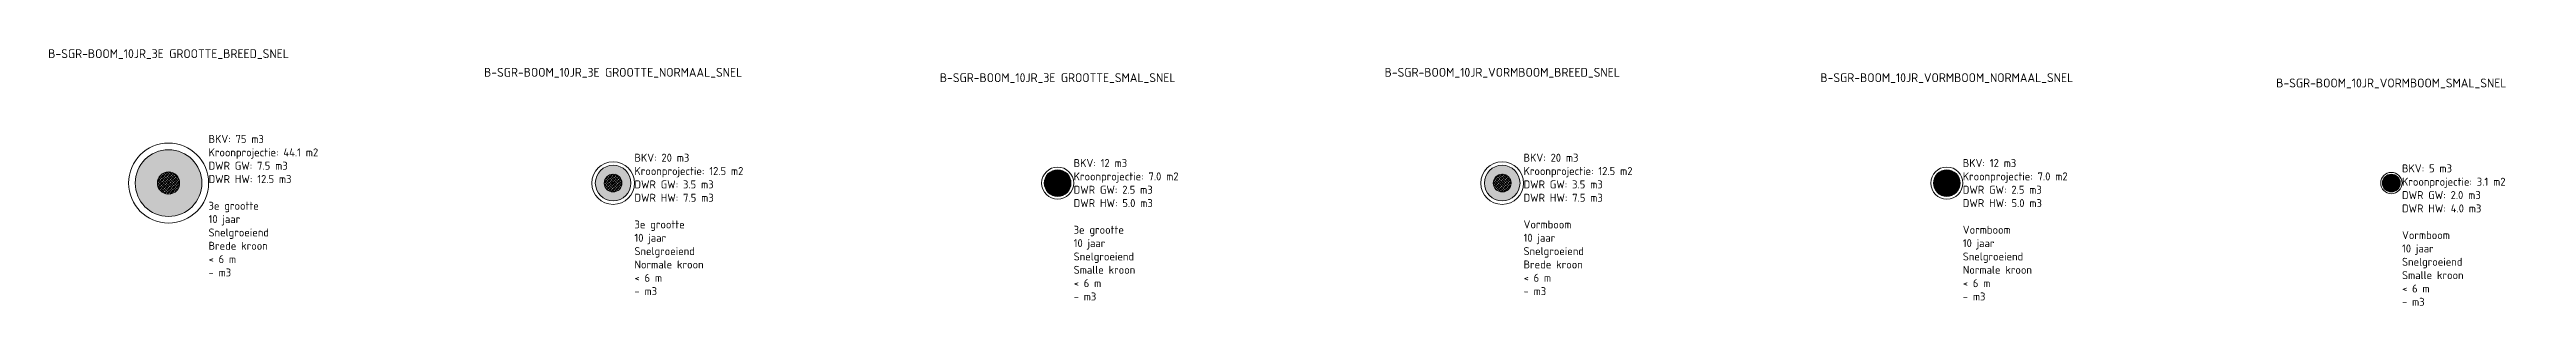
# Model space of a CAD drawing. Header units: metres. Extents: x -13 to 4465, y -15 to 526.
# Drawn here: x 286.6 to 562.9, y -13.8 to 15.1 of the extents above; entities that cross this region are included whole.
import ezdxf

# ---------------------------------------------------------------- set-up
doc = ezdxf.new("R2010")
doc.units = ezdxf.units.M
for name, color, linetype, lineweight in [('B-GV-GR-BOOM-T18', 7, 'Continuous', 18), ('B-GV-GR-BOOM_KROON-G', 90, 'Continuous', 18), ('B-GV-GR-BOOM_KROON-V', 92, 'Continuous', 18), ('B-GV-GR-BOOM_OBSTAKELVRIJ_BOVENGRONDS-G', 10, 'Continuous', 18), ('B-GV-GR-BOOM_OBSTAKELVRIJ_ONDERGRONDS-A', 142, 'Continuous', 18), ('B-GV-GR-BOOM_OBSTAKELVRIJ_ONDERGRONDS-G', 142, 'Continuous', 18), ('B-GV-GR-BOOM_STABILITEITSKLUIT-A', 12, 'Continuous', 18), ('B-GV-GR-BOOM_STABILITEITSKLUIT-G', 10, 'Continuous', 18), ('B-GV-GR-BOOM_STAMPOSITIE-G', 7, 'Continuous', 18)]:
    doc.layers.add(name, color=color, linetype=linetype, lineweight=lineweight)
doc.styles.add('NLCS-ISO', font='NLCS-ISO.ttf')

# ---------------------------------------------------------------- blocks, each defined once
blk = doc.blocks.new('B-SGR-BOOM_10JR_3E GROOTTE_BREED_SNEL')
at = {"layer": 'B-GV-GR-BOOM_KROON-V'}
h = blk.add_hatch(color=256, dxfattribs=at)
edge = h.paths.add_edge_path(flags=0)
edge.add_arc((0, 0), 3.75, 0, 360)
at = {"layer": 'B-GV-GR-BOOM_OBSTAKELVRIJ_ONDERGRONDS-A'}
h = blk.add_hatch(dxfattribs=at)
h.set_pattern_fill('AGR-OBSTAKELVRIJ_ONDERGRONDS-SO', color=256, style=0, pattern_type=2)
h.set_pattern_definition([(135, (-300, 0), (-0.14142136, -0.14142136), [])])
edge = h.paths.add_edge_path()
edge.add_arc((0, 0), 1.25, 0, 360)
at = {"layer": 'B-GV-GR-BOOM_STABILITEITSKLUIT-A'}
h = blk.add_hatch(dxfattribs=at)
h.set_pattern_fill('AGR-STABILITEITSKLUIT-SO', color=256, style=0, pattern_type=2)
h.set_pattern_definition([(45, (-300, 0), (-0.1767767, 0.1767767), [])])
edge = h.paths.add_edge_path()
edge.add_arc((0, 0), 1.25, 0, 360)
at = {"layer": 'B-GV-GR-BOOM_KROON-G'}
blk.add_circle((0, 0), 3.75, dxfattribs=at)
at = {"layer": 'B-GV-GR-BOOM_OBSTAKELVRIJ_BOVENGRONDS-G'}
blk.add_circle((0, 0), 4.5, dxfattribs=at)
at = {"layer": 'B-GV-GR-BOOM_OBSTAKELVRIJ_ONDERGRONDS-G'}
blk.add_circle((0, 0), 1.25, dxfattribs=at)
at = {"layer": 'B-GV-GR-BOOM_STABILITEITSKLUIT-G'}
blk.add_circle((0, 0), 1.25, dxfattribs=at)
at = {"layer": 'B-GV-GR-BOOM_STAMPOSITIE-G'}
for p, q in [((-0.15, 0), (0.15, 0)), ((0, 0.15), (0, -0.15))]:
    blk.add_line(p, q, dxfattribs=at)
at = {"layer": 'B-GV-GR-BOOM-T18', "style": 'NLCS-ISO'}
for tag, p in [('BKV', (4.5, 4.5)), ('Kroonprojectie', (4.5, 3)), ('DWR Grondwaterprofiel', (4.5, 1.5)), ('DWR Hangwaterprofiel', (4.5, 0)), ('Boomgrootte', (4.5, -3)), ('Beoogde omloop', (4.5, -4.5)), ('Groeitype', (4.5, -6)), ('Kroontype', (4.5, -7.5)), ('Boomhoogteklasse', (4.5, -9)), ('Boomkroonvolumeklasse', (4.5, -10.5))]:
    blk.add_attdef(tag, p, '', height=0.9, dxfattribs=at)
blk = doc.blocks.new('B-SGR-BOOM_10JR_3E GROOTTE_NORMAAL_SNEL')
at = {"layer": 'B-GV-GR-BOOM_KROON-V'}
h = blk.add_hatch(color=256, dxfattribs=at)
edge = h.paths.add_edge_path(flags=0)
edge.add_arc((0, 0), 2, 0, 360)
at = {"layer": 'B-GV-GR-BOOM_OBSTAKELVRIJ_ONDERGRONDS-A'}
h = blk.add_hatch(dxfattribs=at)
h.set_pattern_fill('AGR-OBSTAKELVRIJ_ONDERGRONDS-SO', color=256, style=0, pattern_type=2)
h.set_pattern_definition([(135, (-350, 0), (-0.14142136, -0.14142136), [])])
edge = h.paths.add_edge_path()
edge.add_arc((0, 0), 1, 0, 360)
at = {"layer": 'B-GV-GR-BOOM_STABILITEITSKLUIT-A'}
h = blk.add_hatch(dxfattribs=at)
h.set_pattern_fill('AGR-STABILITEITSKLUIT-SO', color=256, style=0, pattern_type=2)
h.set_pattern_definition([(45, (-350, 0), (-0.1767767, 0.1767767), [])])
edge = h.paths.add_edge_path()
edge.add_arc((0, 0), 1, 0, 360)
at = {"layer": 'B-GV-GR-BOOM_KROON-G'}
blk.add_circle((0, 0), 2, dxfattribs=at)
at = {"layer": 'B-GV-GR-BOOM_OBSTAKELVRIJ_BOVENGRONDS-G'}
blk.add_circle((0, 0), 2.4, dxfattribs=at)
at = {"layer": 'B-GV-GR-BOOM_OBSTAKELVRIJ_ONDERGRONDS-G'}
blk.add_circle((0, 0), 1, dxfattribs=at)
at = {"layer": 'B-GV-GR-BOOM_STABILITEITSKLUIT-G'}
blk.add_circle((0, 0), 1, dxfattribs=at)
at = {"layer": 'B-GV-GR-BOOM_STAMPOSITIE-G'}
for p, q in [((-0.15, 0), (0.15, 0)), ((0, 0.15), (0, -0.15))]:
    blk.add_line(p, q, dxfattribs=at)
at = {"layer": 'B-GV-GR-BOOM-T18', "style": 'NLCS-ISO'}
for tag, p in [('BKV', (2.4, 2.4)), ('Kroonprojectie', (2.4, 0.9)), ('DWR Grondwaterprofiel', (2.4, -0.6)), ('DWR Hangwaterprofiel', (2.4, -2.1)), ('Boomgrootte', (2.4, -5.1)), ('Beoogde omloop', (2.4, -6.6)), ('Groeitype', (2.4, -8.1)), ('Kroontype', (2.4, -9.6)), ('Boomhoogteklasse', (2.4, -11.1)), ('Boomkroonvolumeklasse', (2.4, -12.6))]:
    blk.add_attdef(tag, p, '', height=0.9, dxfattribs=at)
blk = doc.blocks.new('B-SGR-BOOM_10JR_3E GROOTTE_SMAL_SNEL')
at = {"layer": 'B-GV-GR-BOOM_KROON-V'}
h = blk.add_hatch(color=256, dxfattribs=at)
edge = h.paths.add_edge_path(flags=0)
edge.add_arc((0, 0), 1.5, 0, 360)
at = {"layer": 'B-GV-GR-BOOM_OBSTAKELVRIJ_ONDERGRONDS-A'}
h = blk.add_hatch(dxfattribs=at)
h.set_pattern_fill('AGR-OBSTAKELVRIJ_ONDERGRONDS-SO', color=256, style=0, pattern_type=2)
h.set_pattern_definition([(135, (-400, 0), (-0.14142136, -0.14142136), [])])
edge = h.paths.add_edge_path()
edge.add_arc((0, 0), 1, 0, 360)
at = {"layer": 'B-GV-GR-BOOM_STABILITEITSKLUIT-A'}
h = blk.add_hatch(dxfattribs=at)
h.set_pattern_fill('AGR-STABILITEITSKLUIT-SO', color=256, style=0, pattern_type=2)
h.set_pattern_definition([(45, (-400, 0), (-0.1767767, 0.1767767), [])])
edge = h.paths.add_edge_path()
edge.add_arc((0, 0), 1, 0, 360)
at = {"layer": 'B-GV-GR-BOOM_KROON-G'}
blk.add_circle((0, 0), 1.5, dxfattribs=at)
at = {"layer": 'B-GV-GR-BOOM_OBSTAKELVRIJ_BOVENGRONDS-G'}
blk.add_circle((0, 0), 1.8, dxfattribs=at)
at = {"layer": 'B-GV-GR-BOOM_OBSTAKELVRIJ_ONDERGRONDS-G'}
blk.add_circle((0, 0), 1, dxfattribs=at)
at = {"layer": 'B-GV-GR-BOOM_STABILITEITSKLUIT-G'}
blk.add_circle((0, 0), 1, dxfattribs=at)
at = {"layer": 'B-GV-GR-BOOM_STAMPOSITIE-G'}
for p, q in [((-0.15, 0), (0.15, 0)), ((0, 0.15), (0, -0.15))]:
    blk.add_line(p, q, dxfattribs=at)
at = {"layer": 'B-GV-GR-BOOM-T18', "style": 'NLCS-ISO'}
for tag, p in [('BKV', (1.8, 1.8)), ('Kroonprojectie', (1.8, 0.3)), ('DWR Grondwaterprofiel', (1.8, -1.2)), ('DWR Hangwaterprofiel', (1.8, -2.7)), ('Boomgrootte', (1.8, -5.7)), ('Beoogde omloop', (1.8, -7.2)), ('Groeitype', (1.8, -8.7)), ('Kroontype', (1.8, -10.2)), ('Boomhoogteklasse', (1.8, -11.7)), ('Boomkroonvolumeklasse', (1.8, -13.2))]:
    blk.add_attdef(tag, p, '', height=0.9, dxfattribs=at)
blk = doc.blocks.new('B-SGR-BOOM_10JR_VORMBOOM_BREED_SNEL')
at = {"layer": 'B-GV-GR-BOOM_KROON-V'}
h = blk.add_hatch(color=256, dxfattribs=at)
edge = h.paths.add_edge_path(flags=0)
edge.add_arc((0, 0), 2, 0, 360)
at = {"layer": 'B-GV-GR-BOOM_OBSTAKELVRIJ_ONDERGRONDS-A'}
h = blk.add_hatch(dxfattribs=at)
h.set_pattern_fill('AGR-OBSTAKELVRIJ_ONDERGRONDS-SO', color=256, style=0, pattern_type=2)
h.set_pattern_definition([(135, (-450, 0), (-0.14142136, -0.14142136), [])])
edge = h.paths.add_edge_path()
edge.add_arc((0, 0), 1, 0, 360)
at = {"layer": 'B-GV-GR-BOOM_STABILITEITSKLUIT-A'}
h = blk.add_hatch(dxfattribs=at)
h.set_pattern_fill('AGR-STABILITEITSKLUIT-SO', color=256, style=0, pattern_type=2)
h.set_pattern_definition([(45, (-450, 0), (-0.1767767, 0.1767767), [])])
edge = h.paths.add_edge_path()
edge.add_arc((0, 0), 1, 0, 360)
at = {"layer": 'B-GV-GR-BOOM_KROON-G'}
blk.add_circle((0, 0), 2, dxfattribs=at)
at = {"layer": 'B-GV-GR-BOOM_OBSTAKELVRIJ_BOVENGRONDS-G'}
blk.add_circle((0, 0), 2.4, dxfattribs=at)
at = {"layer": 'B-GV-GR-BOOM_OBSTAKELVRIJ_ONDERGRONDS-G'}
blk.add_circle((0, 0), 1, dxfattribs=at)
at = {"layer": 'B-GV-GR-BOOM_STABILITEITSKLUIT-G'}
blk.add_circle((0, 0), 1, dxfattribs=at)
at = {"layer": 'B-GV-GR-BOOM_STAMPOSITIE-G'}
for p, q in [((-0.15, 0), (0.15, 0)), ((0, 0.15), (0, -0.15))]:
    blk.add_line(p, q, dxfattribs=at)
at = {"layer": 'B-GV-GR-BOOM-T18', "style": 'NLCS-ISO'}
for tag, p in [('BKV', (2.4, 2.4)), ('Kroonprojectie', (2.4, 0.9)), ('DWR Grondwaterprofiel', (2.4, -0.6)), ('DWR Hangwaterprofiel', (2.4, -2.1)), ('Boomgrootte', (2.4, -5.1)), ('Beoogde omloop', (2.4, -6.6)), ('Groeitype', (2.4, -8.1)), ('Kroontype', (2.4, -9.6)), ('Boomhoogteklasse', (2.4, -11.1)), ('Boomkroonvolumeklasse', (2.4, -12.6))]:
    blk.add_attdef(tag, p, '', height=0.9, dxfattribs=at)
blk = doc.blocks.new('B-SGR-BOOM_10JR_VORMBOOM_NORMAAL_SNEL')
at = {"layer": 'B-GV-GR-BOOM_KROON-V'}
h = blk.add_hatch(color=256, dxfattribs=at)
edge = h.paths.add_edge_path(flags=0)
edge.add_arc((0, 0), 1.5, 0, 360)
at = {"layer": 'B-GV-GR-BOOM_OBSTAKELVRIJ_ONDERGRONDS-A'}
h = blk.add_hatch(dxfattribs=at)
h.set_pattern_fill('AGR-OBSTAKELVRIJ_ONDERGRONDS-SO', color=256, style=0, pattern_type=2)
h.set_pattern_definition([(135, (-500, 0), (-0.14142136, -0.14142136), [])])
edge = h.paths.add_edge_path()
edge.add_arc((0, 0), 1, 0, 360)
at = {"layer": 'B-GV-GR-BOOM_STABILITEITSKLUIT-A'}
h = blk.add_hatch(dxfattribs=at)
h.set_pattern_fill('AGR-STABILITEITSKLUIT-SO', color=256, style=0, pattern_type=2)
h.set_pattern_definition([(45, (-500, 0), (-0.1767767, 0.1767767), [])])
edge = h.paths.add_edge_path()
edge.add_arc((0, 0), 1, 0, 360)
at = {"layer": 'B-GV-GR-BOOM_KROON-G'}
blk.add_circle((0, 0), 1.5, dxfattribs=at)
at = {"layer": 'B-GV-GR-BOOM_OBSTAKELVRIJ_BOVENGRONDS-G'}
blk.add_circle((0, 0), 1.8, dxfattribs=at)
at = {"layer": 'B-GV-GR-BOOM_OBSTAKELVRIJ_ONDERGRONDS-G'}
blk.add_circle((0, 0), 1, dxfattribs=at)
at = {"layer": 'B-GV-GR-BOOM_STABILITEITSKLUIT-G'}
blk.add_circle((0, 0), 1, dxfattribs=at)
at = {"layer": 'B-GV-GR-BOOM_STAMPOSITIE-G'}
for p, q in [((-0.15, 0), (0.15, 0)), ((0, 0.15), (0, -0.15))]:
    blk.add_line(p, q, dxfattribs=at)
at = {"layer": 'B-GV-GR-BOOM-T18', "style": 'NLCS-ISO'}
for tag, p in [('BKV', (1.8, 1.8)), ('Kroonprojectie', (1.8, 0.3)), ('DWR Grondwaterprofiel', (1.8, -1.2)), ('DWR Hangwaterprofiel', (1.8, -2.7)), ('Boomgrootte', (1.8, -5.7)), ('Beoogde omloop', (1.8, -7.2)), ('Groeitype', (1.8, -8.7)), ('Kroontype', (1.8, -10.2)), ('Boomhoogteklasse', (1.8, -11.7)), ('Boomkroonvolumeklasse', (1.8, -13.2))]:
    blk.add_attdef(tag, p, '', height=0.9, dxfattribs=at)
blk = doc.blocks.new('B-SGR-BOOM_10JR_VORMBOOM_SMAL_SNEL')
at = {"layer": 'B-GV-GR-BOOM_KROON-V'}
h = blk.add_hatch(color=256, dxfattribs=at)
edge = h.paths.add_edge_path(flags=0)
edge.add_arc((0, 0), 1, 0, 360)
at = {"layer": 'B-GV-GR-BOOM_OBSTAKELVRIJ_ONDERGRONDS-A'}
h = blk.add_hatch(dxfattribs=at)
h.set_pattern_fill('AGR-OBSTAKELVRIJ_ONDERGRONDS-SO', color=256, style=0, pattern_type=2)
h.set_pattern_definition([(135, (-550, 0), (-0.141421356, -0.141421356), [])])
edge = h.paths.add_edge_path()
edge.add_arc((0, 0), 0.75, 0, 360)
at = {"layer": 'B-GV-GR-BOOM_STABILITEITSKLUIT-A'}
h = blk.add_hatch(dxfattribs=at)
h.set_pattern_fill('AGR-STABILITEITSKLUIT-SO', color=256, style=0, pattern_type=2)
h.set_pattern_definition([(45, (-550, 0), (-0.1767767, 0.1767767), [])])
edge = h.paths.add_edge_path()
edge.add_arc((0, 0), 0.75, 0, 360)
at = {"layer": 'B-GV-GR-BOOM_KROON-G'}
blk.add_circle((0, 0), 1, dxfattribs=at)
at = {"layer": 'B-GV-GR-BOOM_OBSTAKELVRIJ_BOVENGRONDS-G'}
blk.add_circle((0, 0), 1.2, dxfattribs=at)
at = {"layer": 'B-GV-GR-BOOM_OBSTAKELVRIJ_ONDERGRONDS-G'}
blk.add_circle((0, 0), 0.75, dxfattribs=at)
at = {"layer": 'B-GV-GR-BOOM_STABILITEITSKLUIT-G'}
blk.add_circle((0, 0), 0.75, dxfattribs=at)
at = {"layer": 'B-GV-GR-BOOM_STAMPOSITIE-G'}
for p, q in [((-0.15, 0), (0.15, 0)), ((0, 0.15), (0, -0.15))]:
    blk.add_line(p, q, dxfattribs=at)
at = {"layer": 'B-GV-GR-BOOM-T18', "style": 'NLCS-ISO'}
for tag, p in [('BKV', (1.2, 1.2)), ('Kroonprojectie', (1.2, -0.3)), ('DWR Grondwaterprofiel', (1.2, -1.8)), ('DWR Hangwaterprofiel', (1.2, -3.3)), ('Boomgrootte', (1.2, -6.3)), ('Beoogde omloop', (1.2, -7.8)), ('Groeitype', (1.2, -9.3)), ('Kroontype', (1.2, -10.8)), ('Boomhoogteklasse', (1.2, -12.3)), ('Boomkroonvolumeklasse', (1.2, -13.8))]:
    blk.add_attdef(tag, p, '', height=0.9, dxfattribs=at)

msp = doc.modelspace()

# ---------------------------------------------------------------- block references
for name, p, values in [('B-SGR-BOOM_10JR_3E GROOTTE_BREED_SNEL', (300, 0), {'DWR Hangwaterprofiel': 'DWR HW: 12.5 m3', 'DWR Grondwaterprofiel': 'DWR GW: 7.5 m3', 'Boomgrootte': '3e grootte', 'Beoogde omloop': '10 jaar', 'Groeitype': 'Snelgroeiend', 'Kroontype': 'Brede kroon', 'Boomhoogteklasse': '< 6 m', 'Boomkroonvolumeklasse': '- m3', 'Kroonprojectie': 'Kroonprojectie: 44.1 m2', 'BKV': 'BKV: 75 m3'}), ('B-SGR-BOOM_10JR_3E GROOTTE_NORMAAL_SNEL', (350, 0), {'DWR Hangwaterprofiel': 'DWR HW: 7.5 m3', 'DWR Grondwaterprofiel': 'DWR GW: 3.5 m3', 'Boomgrootte': '3e grootte', 'Beoogde omloop': '10 jaar', 'Groeitype': 'Snelgroeiend', 'Kroontype': 'Normale kroon', 'Boomhoogteklasse': '< 6 m', 'Boomkroonvolumeklasse': '- m3', 'Kroonprojectie': 'Kroonprojectie: 12.5 m2', 'BKV': 'BKV: 20 m3'}), ('B-SGR-BOOM_10JR_VORMBOOM_BREED_SNEL', (450, 0), {'DWR Hangwaterprofiel': 'DWR HW: 7.5 m3', 'DWR Grondwaterprofiel': 'DWR GW: 3.5 m3', 'Boomgrootte': 'Vormboom', 'Beoogde omloop': '10 jaar', 'Groeitype': 'Snelgroeiend', 'Kroontype': 'Brede kroon', 'Boomhoogteklasse': '< 6 m', 'Boomkroonvolumeklasse': '- m3', 'Kroonprojectie': 'Kroonprojectie: 12.5 m2', 'BKV': 'BKV: 20 m3'}), ('B-SGR-BOOM_10JR_3E GROOTTE_SMAL_SNEL', (400, 0), {'DWR Hangwaterprofiel': 'DWR HW: 5.0 m3', 'DWR Grondwaterprofiel': 'DWR GW: 2.5 m3', 'Boomgrootte': '3e grootte', 'Beoogde omloop': '10 jaar', 'Groeitype': 'Snelgroeiend', 'Kroontype': 'Smalle kroon', 'Boomhoogteklasse': '< 6 m', 'Boomkroonvolumeklasse': '- m3', 'Kroonprojectie': 'Kroonprojectie: 7.0 m2', 'BKV': 'BKV: 12 m3'}), ('B-SGR-BOOM_10JR_VORMBOOM_NORMAAL_SNEL', (500, 0), {'DWR Hangwaterprofiel': 'DWR HW: 5.0 m3', 'DWR Grondwaterprofiel': 'DWR GW: 2.5 m3', 'Boomgrootte': 'Vormboom', 'Beoogde omloop': '10 jaar', 'Groeitype': 'Snelgroeiend', 'Kroontype': 'Normale kroon', 'Boomhoogteklasse': '< 6 m', 'Boomkroonvolumeklasse': '- m3', 'Kroonprojectie': 'Kroonprojectie: 7.0 m2', 'BKV': 'BKV: 12 m3'}), ('B-SGR-BOOM_10JR_VORMBOOM_SMAL_SNEL', (550, 0), {'DWR Hangwaterprofiel': 'DWR HW: 4.0 m3', 'DWR Grondwaterprofiel': 'DWR GW: 2.0 m3', 'Boomgrootte': 'Vormboom', 'Beoogde omloop': '10 jaar', 'Groeitype': 'Snelgroeiend', 'Kroontype': 'Smalle kroon', 'Boomhoogteklasse': '< 6 m', 'Boomkroonvolumeklasse': '- m3', 'Kroonprojectie': 'Kroonprojectie: 3.1 m2', 'BKV': 'BKV: 5 m3'})]:
    msp.add_blockref(name, p).add_auto_attribs(values)

# ---------------------------------------------------------------- texts
at = {"char_height": 1, "attachment_point": 5, "style": 'NLCS-ISO'}
for s, insert in [('B-SGR-BOOM_10JR_3E GROOTTE_BREED_SNEL', (300, 14.5)), ('B-SGR-BOOM_10JR_3E GROOTTE_NORMAAL_SNEL', (350, 12.4)), ('B-SGR-BOOM_10JR_3E GROOTTE_SMAL_SNEL', (400, 11.8)), ('B-SGR-BOOM_10JR_VORMBOOM_BREED_SNEL', (450, 12.4)), ('B-SGR-BOOM_10JR_VORMBOOM_NORMAAL_SNEL', (500, 11.8)), ('B-SGR-BOOM_10JR_VORMBOOM_SMAL_SNEL', (550, 11.2))]:
    msp.add_mtext(s, dxfattribs=dict(at, insert=insert))

doc.saveas('drawing.dxf')
